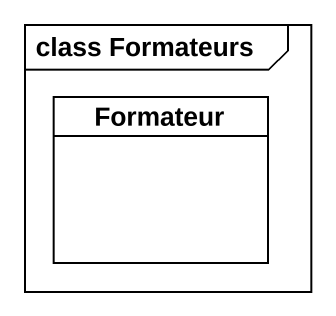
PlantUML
@startuml
mainframe class Formateurs
hide circle
hide empty members
class Formateur
@enduml
